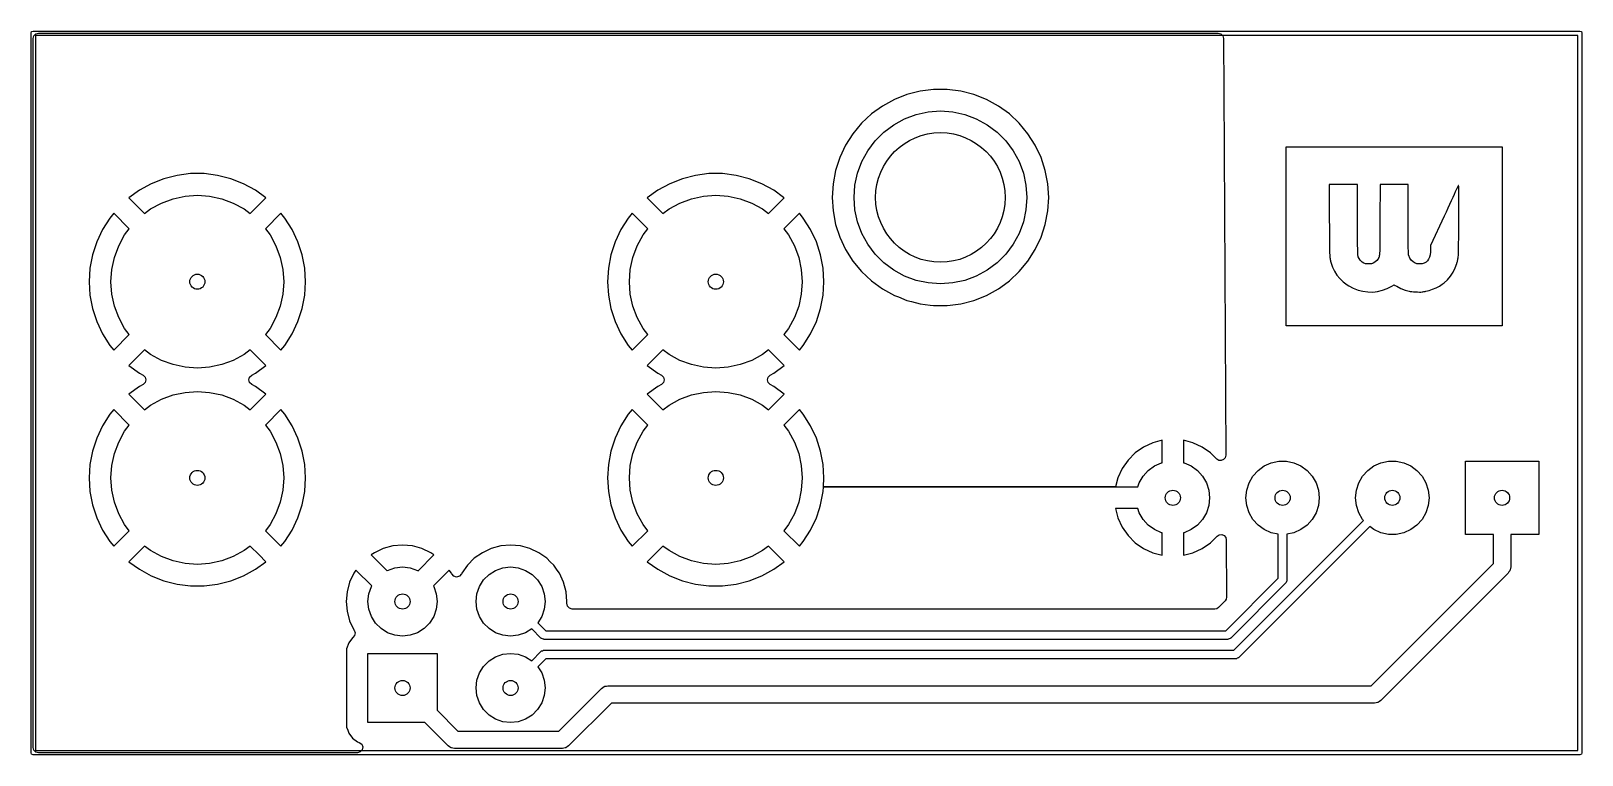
# Model space of a CAD drawing. Extents: x 0.84 to 2.26, y -1.63 to -0.97.
import ezdxf

# ---------------------------------------------------------------- set-up
doc = ezdxf.new("R2010")
doc.units = 0
doc.header["$MEASUREMENT"] = 0
doc.layers.add('BLACK', color=7, linetype='CONTINUOUS')

msp = doc.modelspace()

# ---------------------------------------------------------------- linework, layer by layer
at = {"layer": 'BLACK', "linetype": 'CONTINUOUS'}
for p, q in [((0.844488, -0.975886), (0.845065, -0.974494)), ((0.845065, -0.974494), (0.846457, -0.973917)), ((0.846457, -0.973917), (2.25591, -0.973917)), ((2.25591, -0.973917), (2.2573, -0.974494)), ((2.2573, -0.974494), (2.25787, -0.975886)), ((0.844488, -1.6314), (0.844488, -0.975886)), ((0.846476, -0.980787), (0.84713, -0.978346)), ((0.846476, -1.12594), (0.846476, -0.980787)), ((0.84713, -0.978346), (0.848917, -0.97656)), ((0.848425, -0.977854), (0.848425, -1.62943)), ((2.25394, -0.977854), (0.848425, -0.977854)), ((0.848917, -0.97656), (0.851358, -0.975906)), ((0.851358, -0.975906), (1.92637, -0.975906)), ((1.92637, -0.975906), (1.92881, -0.976555)), ((1.92881, -0.976555), (1.93059, -0.978331)), ((1.93059, -0.978331), (1.93126, -0.980761)), ((1.93126, -0.980761), (1.93151, -1.0286)), ((2.25394, -1.62943), (2.25394, -0.977854)), ((2.25787, -0.975886), (2.25787, -1.6314)), ((1.64275, -1.03168), (1.63123, -1.03624)), ((1.65475, -1.0286), (1.64275, -1.03168)), ((1.66703, -1.02705), (1.65475, -1.0286)), ((1.67942, -1.02705), (1.66703, -1.02705)), ((1.66703, -1.02705), (1.66703, -1.02705)), ((1.69171, -1.0286), (1.67942, -1.02705)), ((1.67942, -1.02705), (1.67942, -1.02705)), ((1.70371, -1.03168), (1.69171, -1.0286)), ((1.71523, -1.03624), (1.70371, -1.03168)), ((1.93151, -1.0286), (1.9333, -1.3604)), ((1.62037, -1.04221), (1.61035, -1.04949)), ((1.63123, -1.03624), (1.62037, -1.04221)), ((1.72608, -1.04221), (1.71523, -1.03624)), ((1.7361, -1.04949), (1.72608, -1.04221)), ((1.60132, -1.05797), (1.59343, -1.06751)), ((1.61035, -1.04949), (1.60132, -1.05797)), ((1.62166, -1.06598), (1.63066, -1.05925)), ((1.63066, -1.05925), (1.64052, -1.05387)), ((1.64052, -1.05387), (1.65104, -1.04994)), ((1.65104, -1.04994), (1.66202, -1.04755)), ((1.66202, -1.04755), (1.67323, -1.04675)), ((1.67323, -1.04675), (1.68443, -1.04755)), ((1.68443, -1.04755), (1.69541, -1.04994)), ((1.69541, -1.04994), (1.70594, -1.05387)), ((1.70594, -1.05387), (1.7158, -1.05925)), ((1.7158, -1.05925), (1.72479, -1.06598)), ((1.74513, -1.05797), (1.7361, -1.04949)), ((1.75303, -1.06751), (1.74513, -1.05797)), ((1.74513, -1.05797), (1.74513, -1.05797)), ((1.59343, -1.06751), (1.58679, -1.07797)), ((1.60699, -1.08292), (1.61372, -1.07393)), ((1.61372, -1.07393), (1.62166, -1.06598)), ((1.72479, -1.06598), (1.73274, -1.07393)), ((1.73274, -1.07393), (1.73947, -1.08292)), ((1.75967, -1.07797), (1.75303, -1.06751)), ((1.58679, -1.07797), (1.58152, -1.08918)), ((1.6016, -1.09278), (1.60699, -1.08292)), ((1.73947, -1.08292), (1.74485, -1.09278)), ((1.76494, -1.08918), (1.75967, -1.07797)), ((1.98818, -1.16093), (1.98818, -1.07943)), ((1.98818, -1.07943), (2.08661, -1.07943)), ((2.08661, -1.07943), (2.18505, -1.07943)), ((2.18505, -1.07943), (2.18505, -1.12642)), ((1.57769, -1.10096), (1.57537, -1.11313)), ((1.58152, -1.08918), (1.57769, -1.10096)), ((1.59768, -1.10331), (1.6016, -1.09278)), ((1.74485, -1.09278), (1.74878, -1.10331)), ((1.76877, -1.10096), (1.76494, -1.08918)), ((1.77109, -1.11313), (1.76877, -1.10096)), ((0.954073, -1.11303), (0.94322, -1.119)), ((0.965588, -1.10847), (0.954073, -1.11303)), ((0.977583, -1.10539), (0.965588, -1.10847)), ((0.989871, -1.10384), (0.977583, -1.10539)), ((1.00226, -1.10384), (0.989871, -1.10384)), ((1.01454, -1.10539), (1.00226, -1.10384)), ((1.02654, -1.10847), (1.01454, -1.10539)), ((1.03805, -1.11303), (1.02654, -1.10847)), ((1.04891, -1.119), (1.03805, -1.11303)), ((1.42651, -1.11303), (1.41566, -1.119)), ((1.43803, -1.10847), (1.42651, -1.11303)), ((1.45002, -1.10539), (1.43803, -1.10847)), ((1.46231, -1.10384), (1.45002, -1.10539)), ((1.4747, -1.10384), (1.46231, -1.10384)), ((1.48698, -1.10539), (1.4747, -1.10384)), ((1.49898, -1.10847), (1.48698, -1.10539)), ((1.51049, -1.11303), (1.49898, -1.10847)), ((1.52135, -1.119), (1.51049, -1.11303)), ((1.57537, -1.11313), (1.57459, -1.12549)), ((1.59449, -1.12549), (1.59529, -1.11429)), ((1.59529, -1.11429), (1.59768, -1.10331)), ((1.74878, -1.10331), (1.75117, -1.11429)), ((1.75117, -1.11429), (1.75197, -1.12549)), ((1.77187, -1.12549), (1.77109, -1.11313)), ((2.04042, -1.11359), (2.02752, -1.11359)), ((2.02752, -1.11359), (2.02763, -1.14565)), ((2.05332, -1.11359), (2.04042, -1.11359)), ((2.05333, -1.14449), (2.05332, -1.11359)), ((2.0739, -1.11359), (2.0738, -1.14522)), ((2.08662, -1.11359), (2.0739, -1.11359)), ((2.09933, -1.11359), (2.08662, -1.11359)), ((2.09943, -1.14522), (2.09933, -1.11359)), ((2.14468, -1.11569), (2.14412, -1.11689)), ((2.14502, -1.11496), (2.14468, -1.11569)), ((2.14513, -1.11475), (2.14502, -1.11496)), ((2.14521, -1.1146), (2.14513, -1.11475)), ((2.14529, -1.11452), (2.14521, -1.1146)), ((2.14535, -1.11453), (2.14529, -1.11452)), ((2.14541, -1.11466), (2.14535, -1.11453)), ((2.14546, -1.11494), (2.14541, -1.11466)), ((2.1455, -1.11541), (2.14546, -1.11494)), ((2.14553, -1.1161), (2.1455, -1.11541)), ((2.14556, -1.11702), (2.14553, -1.1161)), ((0.846476, -1.20226), (0.846476, -1.12594)), ((0.94322, -1.119), (0.93366, -1.12594)), ((0.93366, -1.12594), (0.947916, -1.1402)), ((0.93366, -1.12594), (0.93366, -1.12594)), ((0.953493, -1.13602), (0.963353, -1.13064)), ((0.963353, -1.13064), (0.973879, -1.12671)), ((0.973879, -1.12671), (0.984857, -1.12433)), ((0.984857, -1.12433), (0.996063, -1.12352)), ((0.996063, -1.12352), (1.00727, -1.12433)), ((1.00727, -1.12433), (1.01825, -1.12671)), ((1.01825, -1.12671), (1.02877, -1.13064)), ((1.02877, -1.13064), (1.03863, -1.13602)), ((1.04421, -1.1402), (1.05847, -1.12594)), ((1.05847, -1.12594), (1.04891, -1.119)), ((1.05847, -1.12594), (1.05847, -1.12594)), ((1.41566, -1.119), (1.4061, -1.12594)), ((1.4061, -1.12594), (1.4061, -1.12594)), ((1.4061, -1.12594), (1.42036, -1.1402)), ((1.42593, -1.13602), (1.43579, -1.13064)), ((1.43579, -1.13064), (1.44632, -1.12671)), ((1.44632, -1.12671), (1.4573, -1.12433)), ((1.4573, -1.12433), (1.4685, -1.12352)), ((1.4685, -1.12352), (1.47971, -1.12433)), ((1.47971, -1.12433), (1.49069, -1.12671)), ((1.49069, -1.12671), (1.50121, -1.13064)), ((1.50121, -1.13064), (1.51107, -1.13602)), ((1.51665, -1.1402), (1.53091, -1.12594)), ((1.53029, -1.12549), (1.52135, -1.119)), ((1.53091, -1.12594), (1.53029, -1.12549)), ((1.53091, -1.12594), (1.53091, -1.12594)), ((1.57459, -1.12549), (1.57537, -1.13785)), ((1.59529, -1.1367), (1.59449, -1.12549)), ((1.75197, -1.12549), (1.75117, -1.1367)), ((1.77109, -1.13785), (1.77187, -1.12549)), ((2.13871, -1.12857), (2.13723, -1.13179)), ((2.14008, -1.1256), (2.13871, -1.12857)), ((2.14133, -1.12291), (2.14008, -1.1256)), ((2.14242, -1.12054), (2.14133, -1.12291)), ((2.14336, -1.11852), (2.14242, -1.12054)), ((2.14412, -1.11689), (2.14336, -1.11852)), ((2.14558, -1.11823), (2.14556, -1.11702)), ((2.1456, -1.11974), (2.14558, -1.11823)), ((2.14561, -1.12159), (2.1456, -1.11974)), ((2.14561, -1.12381), (2.14561, -1.12159)), ((2.14562, -1.12642), (2.14561, -1.12381)), ((2.14561, -1.12947), (2.14562, -1.12642)), ((2.14561, -1.13297), (2.14561, -1.12947)), ((2.18505, -1.12642), (2.18505, -1.16093)), ((0.916278, -1.1443), (0.909642, -1.15475)), ((0.919854, -1.13997), (0.916278, -1.1443)), ((0.933997, -1.15412), (0.919854, -1.13997)), ((0.919854, -1.13997), (0.919854, -1.13997)), ((0.947916, -1.1402), (0.953493, -1.13602)), ((1.03863, -1.13602), (1.04421, -1.1402)), ((1.07227, -1.13997), (1.05813, -1.15412)), ((1.07585, -1.1443), (1.07227, -1.13997)), ((1.08248, -1.15475), (1.07585, -1.1443)), ((1.38872, -1.1443), (1.38208, -1.15475)), ((1.39229, -1.13997), (1.38872, -1.1443)), ((1.40644, -1.15412), (1.39229, -1.13997)), ((1.39229, -1.13997), (1.39229, -1.13997)), ((1.42036, -1.1402), (1.42593, -1.13602)), ((1.51107, -1.13602), (1.51665, -1.1402)), ((1.54471, -1.13997), (1.53057, -1.15412)), ((1.54829, -1.1443), (1.54471, -1.13997)), ((1.55493, -1.15475), (1.54829, -1.1443)), ((1.57537, -1.13785), (1.57769, -1.15002)), ((1.59768, -1.14768), (1.59529, -1.1367)), ((1.75117, -1.1367), (1.74878, -1.14768)), ((1.76877, -1.15002), (1.77109, -1.13785)), ((2.05333, -1.14955), (2.05333, -1.14449)), ((2.13228, -1.14254), (2.11997, -1.16932)), ((2.134, -1.13881), (2.13228, -1.14254)), ((2.13565, -1.13521), (2.134, -1.13881)), ((2.13723, -1.13179), (2.13565, -1.13521)), ((2.14557, -1.14601), (2.14558, -1.14148)), ((2.14558, -1.14148), (2.1456, -1.13696)), ((2.1456, -1.13696), (2.14561, -1.13297)), ((0.909642, -1.15475), (0.904369, -1.16596)), ((0.929823, -1.15969), (0.933997, -1.15412)), ((1.05813, -1.15412), (1.0623, -1.15969)), ((1.08776, -1.16596), (1.08248, -1.15475)), ((1.38208, -1.15475), (1.37681, -1.16596)), ((1.40226, -1.15969), (1.40644, -1.15412)), ((1.53057, -1.15412), (1.53474, -1.15969)), ((1.5602, -1.16596), (1.55493, -1.15475)), ((1.57769, -1.15002), (1.58152, -1.1618)), ((1.6016, -1.1582), (1.59768, -1.14768)), ((1.60699, -1.16806), (1.6016, -1.1582)), ((1.74485, -1.1582), (1.73947, -1.16806)), ((1.74878, -1.14768), (1.74485, -1.1582)), ((1.76494, -1.1618), (1.76877, -1.15002)), ((2.02763, -1.14565), (2.02763, -1.1466)), ((2.02763, -1.1466), (2.02765, -1.1517)), ((2.02765, -1.1517), (2.02766, -1.15626)), ((2.02766, -1.15626), (2.02768, -1.16031)), ((2.05334, -1.15426), (2.05333, -1.14955)), ((2.05335, -1.15861), (2.05334, -1.15426)), ((2.05337, -1.16258), (2.05335, -1.15861)), ((2.07376, -1.1557), (2.07375, -1.15964)), ((2.07378, -1.15125), (2.07376, -1.1557)), ((2.0738, -1.14627), (2.07378, -1.15125)), ((2.0738, -1.14522), (2.0738, -1.14627)), ((2.09945, -1.15027), (2.09943, -1.14522)), ((2.09946, -1.15477), (2.09945, -1.15027)), ((2.09948, -1.15875), (2.09946, -1.15477)), ((2.0995, -1.16226), (2.09948, -1.15875)), ((2.14553, -1.15981), (2.14554, -1.15573)), ((2.14554, -1.15573), (2.14556, -1.15114)), ((2.14556, -1.15114), (2.14557, -1.14601)), ((0.904369, -1.16596), (0.900541, -1.17774)), ((0.920512, -1.18008), (0.924438, -1.16955)), ((0.924438, -1.16955), (0.929823, -1.15969)), ((1.0623, -1.15969), (1.06769, -1.16955)), ((1.06769, -1.16955), (1.07161, -1.18008)), ((1.09158, -1.17774), (1.08776, -1.16596)), ((1.37681, -1.16596), (1.37298, -1.17774)), ((1.39295, -1.18008), (1.39688, -1.16955)), ((1.39688, -1.16955), (1.40226, -1.15969)), ((1.53474, -1.15969), (1.54013, -1.16955)), ((1.54013, -1.16955), (1.54405, -1.18008)), ((1.56403, -1.17774), (1.5602, -1.16596)), ((1.58152, -1.1618), (1.58679, -1.17301)), ((1.58679, -1.17301), (1.59343, -1.18347)), ((1.61372, -1.17706), (1.60699, -1.16806)), ((1.73947, -1.16806), (1.73274, -1.17706)), ((1.75303, -1.18347), (1.75967, -1.17301)), ((1.75967, -1.17301), (1.76494, -1.1618)), ((1.98818, -1.24242), (1.98818, -1.16093)), ((2.02768, -1.16031), (2.0277, -1.1639)), ((2.0277, -1.1639), (2.02773, -1.16706)), ((2.02773, -1.16706), (2.02776, -1.16983)), ((2.02776, -1.16983), (2.0278, -1.17224)), ((2.0278, -1.17224), (2.02785, -1.17432)), ((2.05339, -1.16613), (2.05337, -1.16258)), ((2.05342, -1.16924), (2.05339, -1.16613)), ((2.05346, -1.17189), (2.05342, -1.16924)), ((2.05349, -1.17406), (2.05346, -1.17189)), ((2.0736, -1.17296), (2.07354, -1.17457)), ((2.07364, -1.17104), (2.0736, -1.17296)), ((2.07368, -1.16878), (2.07364, -1.17104)), ((2.07371, -1.16615), (2.07368, -1.16878)), ((2.07373, -1.16312), (2.07371, -1.16615)), ((2.07375, -1.15964), (2.07373, -1.16312)), ((2.09952, -1.16531), (2.0995, -1.16226)), ((2.09954, -1.16795), (2.09952, -1.16531)), ((2.09957, -1.17021), (2.09954, -1.16795)), ((2.0996, -1.17212), (2.09957, -1.17021)), ((2.09963, -1.1737), (2.0996, -1.17212)), ((2.11997, -1.16932), (2.11981, -1.17337)), ((2.14539, -1.17384), (2.14543, -1.17176)), ((2.14543, -1.17176), (2.14547, -1.16936)), ((2.14547, -1.16936), (2.14549, -1.16658)), ((2.14549, -1.16658), (2.14551, -1.16341)), ((2.14551, -1.16341), (2.14553, -1.15981)), ((2.18505, -1.16093), (2.18505, -1.24242)), ((0.900541, -1.17774), (0.898221, -1.1899)), ((0.918124, -1.19106), (0.920512, -1.18008)), ((1.07161, -1.18008), (1.074, -1.19106)), ((1.09391, -1.1899), (1.09158, -1.17774)), ((1.37298, -1.17774), (1.37066, -1.1899)), ((1.39057, -1.19106), (1.39295, -1.18008)), ((1.54405, -1.18008), (1.54644, -1.19106)), ((1.56635, -1.1899), (1.56403, -1.17774)), ((1.59343, -1.18347), (1.60132, -1.19302)), ((1.62166, -1.185), (1.61372, -1.17706)), ((1.63066, -1.19173), (1.62166, -1.185)), ((1.72479, -1.185), (1.7158, -1.19173)), ((1.73274, -1.17706), (1.72479, -1.185)), ((1.74513, -1.19302), (1.75303, -1.18347)), ((2.02785, -1.17432), (2.02791, -1.17612)), ((2.02791, -1.17612), (2.02798, -1.17767)), ((2.02798, -1.17767), (2.02807, -1.17901)), ((2.02807, -1.17901), (2.02817, -1.18016)), ((2.02817, -1.18016), (2.02829, -1.18117)), ((2.02829, -1.18117), (2.02843, -1.18207)), ((2.02843, -1.18207), (2.02859, -1.1829)), ((2.02859, -1.1829), (2.02877, -1.18369)), ((2.02877, -1.18369), (2.02898, -1.18448)), ((2.02898, -1.18448), (2.02921, -1.18531)), ((2.02921, -1.18531), (2.02947, -1.18621)), ((2.02947, -1.18621), (2.03048, -1.18911)), ((2.05353, -1.17573), (2.05349, -1.17406)), ((2.05358, -1.17685), (2.05353, -1.17573)), ((2.05362, -1.1774), (2.05358, -1.17685)), ((2.05406, -1.17947), (2.05362, -1.1774)), ((2.05477, -1.18119), (2.05406, -1.17947)), ((2.05583, -1.18274), (2.05477, -1.18119)), ((2.05635, -1.18332), (2.05583, -1.18274)), ((2.05769, -1.18455), (2.05635, -1.18332)), ((2.05909, -1.18539), (2.05769, -1.18455)), ((2.06071, -1.18588), (2.05909, -1.18539)), ((2.06267, -1.18608), (2.06071, -1.18588)), ((2.06345, -1.1861), (2.06267, -1.18608)), ((2.06494, -1.18607), (2.06345, -1.1861)), ((2.06604, -1.18596), (2.06494, -1.18607)), ((2.06692, -1.18574), (2.06604, -1.18596)), ((2.06754, -1.18549), (2.06692, -1.18574)), ((2.06924, -1.18446), (2.06754, -1.18549)), ((2.0708, -1.18306), (2.06924, -1.18446)), ((2.07202, -1.18147), (2.0708, -1.18306)), ((2.07205, -1.1814), (2.07202, -1.18147)), ((2.0723, -1.18098), (2.07205, -1.1814)), ((2.07253, -1.18059), (2.0723, -1.18098)), ((2.07273, -1.1802), (2.07253, -1.18059)), ((2.0729, -1.17977), (2.07273, -1.1802)), ((2.07305, -1.17927), (2.0729, -1.17977)), ((2.07319, -1.17867), (2.07305, -1.17927)), ((2.0733, -1.17793), (2.07319, -1.17867)), ((2.0734, -1.17703), (2.0733, -1.17793)), ((2.07348, -1.17592), (2.0734, -1.17703)), ((2.07354, -1.17457), (2.07348, -1.17592)), ((2.09967, -1.17501), (2.09963, -1.1737)), ((2.09971, -1.17605), (2.09967, -1.17501)), ((2.09976, -1.17688), (2.09971, -1.17605)), ((2.09982, -1.17752), (2.09976, -1.17688)), ((2.09988, -1.178), (2.09982, -1.17752)), ((2.09994, -1.17836), (2.09988, -1.178)), ((2.09997, -1.17848), (2.09994, -1.17836)), ((2.10086, -1.18082), (2.09997, -1.17848)), ((2.10216, -1.18275), (2.10086, -1.18082)), ((2.10388, -1.1843), (2.10216, -1.18275)), ((2.10571, -1.18536), (2.10388, -1.1843)), ((2.10662, -1.18574), (2.10571, -1.18536)), ((2.10748, -1.18597), (2.10662, -1.18574)), ((2.10849, -1.18608), (2.10748, -1.18597)), ((2.10985, -1.18611), (2.10849, -1.18608)), ((2.10992, -1.18611), (2.10985, -1.18611)), ((2.11133, -1.18607), (2.10992, -1.18611)), ((2.11237, -1.18596), (2.11133, -1.18607)), ((2.11325, -1.18572), (2.11237, -1.18596)), ((2.11412, -1.18536), (2.11325, -1.18572)), ((2.11577, -1.18441), (2.11412, -1.18536)), ((2.11709, -1.18323), (2.11577, -1.18441)), ((2.11812, -1.18174), (2.11709, -1.18323)), ((2.11889, -1.1799), (2.11812, -1.18174)), ((2.11941, -1.17765), (2.11889, -1.1799)), ((2.11973, -1.17494), (2.11941, -1.17765)), ((2.11981, -1.17337), (2.11973, -1.17494)), ((2.14237, -1.18973), (2.1438, -1.18573)), ((2.1438, -1.18573), (2.14392, -1.18531)), ((2.14392, -1.18531), (2.14416, -1.18448)), ((2.14416, -1.18448), (2.14437, -1.18371)), ((2.14437, -1.18371), (2.14456, -1.18297)), ((2.14456, -1.18297), (2.14473, -1.18222)), ((2.14473, -1.18222), (2.14488, -1.18143)), ((2.14488, -1.18143), (2.145, -1.18057)), ((2.145, -1.18057), (2.14511, -1.17959)), ((2.14511, -1.17959), (2.1452, -1.17847)), ((2.1452, -1.17847), (2.14528, -1.17716)), ((2.14528, -1.17716), (2.14534, -1.17563)), ((2.14534, -1.17563), (2.14539, -1.17384)), ((0.898221, -1.1899), (0.897443, -1.20226)), ((0.917323, -1.20226), (0.918124, -1.19106)), ((1.074, -1.19106), (1.0748, -1.20226)), ((1.09468, -1.20226), (1.09391, -1.1899)), ((1.37066, -1.1899), (1.36988, -1.20226)), ((1.38976, -1.20226), (1.39057, -1.19106)), ((1.54644, -1.19106), (1.54724, -1.20226)), ((1.56712, -1.20226), (1.56635, -1.1899)), ((1.60132, -1.19302), (1.61035, -1.2015)), ((1.64052, -1.19712), (1.63066, -1.19173)), ((1.65104, -1.20104), (1.64052, -1.19712)), ((1.66202, -1.20343), (1.65104, -1.20104)), ((1.69541, -1.20104), (1.68443, -1.20343)), ((1.70594, -1.19712), (1.69541, -1.20104)), ((1.7158, -1.19173), (1.70594, -1.19712)), ((1.7361, -1.2015), (1.74513, -1.19302)), ((1.74513, -1.19302), (1.74513, -1.19302)), ((1.74513, -1.19302), (1.74513, -1.19302)), ((2.03048, -1.18911), (2.03226, -1.19275)), ((2.03226, -1.19275), (2.03453, -1.19623)), ((2.03453, -1.19623), (2.03724, -1.19949)), ((2.03724, -1.19949), (2.04034, -1.20245)), ((2.13221, -1.20327), (2.1353, -1.20041)), ((2.1353, -1.20041), (2.13806, -1.19715)), ((2.13806, -1.19715), (2.14044, -1.19357)), ((2.14044, -1.19357), (2.14237, -1.18973)), ((0.846476, -1.30468), (0.846476, -1.20226)), ((0.897443, -1.20226), (0.898221, -1.21462)), ((0.898221, -1.21462), (0.900541, -1.22679)), ((0.918124, -1.21347), (0.917323, -1.20226)), ((0.920512, -1.22445), (0.918124, -1.21347)), ((1.074, -1.21347), (1.07161, -1.22445)), ((1.0748, -1.20226), (1.074, -1.21347)), ((1.09158, -1.22679), (1.09391, -1.21462)), ((1.09391, -1.21462), (1.09468, -1.20226)), ((1.36988, -1.20226), (1.37066, -1.21462)), ((1.37066, -1.21462), (1.37298, -1.22679)), ((1.39057, -1.21347), (1.38976, -1.20226)), ((1.39295, -1.22445), (1.39057, -1.21347)), ((1.54644, -1.21347), (1.54405, -1.22445)), ((1.54724, -1.20226), (1.54644, -1.21347)), ((1.56403, -1.22679), (1.56635, -1.21462)), ((1.56635, -1.21462), (1.56712, -1.20226)), ((1.61035, -1.2015), (1.62037, -1.20878)), ((1.62037, -1.20878), (1.6258, -1.21176)), ((1.6258, -1.21176), (1.63123, -1.21474)), ((1.63123, -1.21474), (1.63487, -1.21618)), ((1.67323, -1.20423), (1.66202, -1.20343)), ((1.68443, -1.20343), (1.67323, -1.20423)), ((1.70371, -1.2193), (1.71523, -1.21474)), ((1.71523, -1.21474), (1.72608, -1.20878)), ((1.72608, -1.20878), (1.73505, -1.20226)), ((1.73505, -1.20226), (1.7361, -1.2015)), ((2.04034, -1.20245), (2.04378, -1.20505)), ((2.04378, -1.20505), (2.04534, -1.20605)), ((2.04534, -1.20605), (2.0495, -1.20825)), ((2.0495, -1.20825), (2.05381, -1.20991)), ((2.05381, -1.20991), (2.05822, -1.21103)), ((2.05822, -1.21103), (2.06269, -1.2116)), ((2.06269, -1.2116), (2.06718, -1.21164)), ((2.06718, -1.21164), (2.07166, -1.21113)), ((2.07166, -1.21113), (2.07607, -1.21007)), ((2.07607, -1.21007), (2.08038, -1.20847)), ((2.08038, -1.20847), (2.08455, -1.20632)), ((2.08455, -1.20632), (2.08676, -1.20501)), ((2.08676, -1.20501), (2.08777, -1.20563)), ((2.08777, -1.20563), (2.08915, -1.20643)), ((2.08915, -1.20643), (2.0929, -1.20831)), ((2.0929, -1.20831), (2.09675, -1.20982)), ((2.09675, -1.20982), (2.10051, -1.2109)), ((2.10051, -1.2109), (2.10133, -1.21105)), ((2.10133, -1.21105), (2.10277, -1.21124)), ((2.10277, -1.21124), (2.10447, -1.2114)), ((2.10447, -1.2114), (2.1063, -1.21154)), ((2.1063, -1.21154), (2.10812, -1.21163)), ((2.10812, -1.21163), (2.10978, -1.21167)), ((2.10978, -1.21167), (2.11116, -1.21165)), ((2.11116, -1.21165), (2.11209, -1.21157)), ((2.11209, -1.21157), (2.11272, -1.21147)), ((2.11272, -1.21147), (2.11371, -1.21131)), ((2.11371, -1.21131), (2.11484, -1.21113)), ((2.11484, -1.21113), (2.11564, -1.21098)), ((2.11564, -1.21098), (2.1186, -1.21023)), ((2.1186, -1.21023), (2.12173, -1.20914)), ((2.12173, -1.20914), (2.12489, -1.20777)), ((2.12489, -1.20777), (2.12789, -1.2062)), ((2.12789, -1.2062), (2.1306, -1.20448)), ((2.1306, -1.20448), (2.13221, -1.20327)), ((0.900541, -1.22679), (0.904369, -1.23857)), ((0.924438, -1.23497), (0.920512, -1.22445)), ((1.07161, -1.22445), (1.06769, -1.23497)), ((1.08776, -1.23857), (1.09158, -1.22679)), ((1.37298, -1.22679), (1.37681, -1.23857)), ((1.39688, -1.23497), (1.39295, -1.22445)), ((1.54405, -1.22445), (1.54013, -1.23497)), ((1.5602, -1.23857), (1.56403, -1.22679)), ((1.63487, -1.21618), (1.64275, -1.2193)), ((1.64275, -1.2193), (1.64689, -1.22037)), ((1.64689, -1.22037), (1.65475, -1.22238)), ((1.65475, -1.22238), (1.66393, -1.22354)), ((1.66393, -1.22354), (1.66703, -1.22394)), ((1.66703, -1.22394), (1.66703, -1.22394)), ((1.66703, -1.22394), (1.67942, -1.22394)), ((1.67942, -1.22394), (1.68218, -1.22359)), ((1.67942, -1.22394), (1.67942, -1.22394)), ((1.68218, -1.22359), (1.69171, -1.22238)), ((1.69171, -1.22238), (1.70371, -1.2193)), ((0.904369, -1.23857), (0.909642, -1.24977)), ((0.929823, -1.24483), (0.924438, -1.23497)), ((1.06769, -1.23497), (1.0623, -1.24483)), ((1.08248, -1.24977), (1.08776, -1.23857)), ((1.37681, -1.23857), (1.38208, -1.24977)), ((1.40226, -1.24483), (1.39688, -1.23497)), ((1.54013, -1.23497), (1.53474, -1.24483)), ((1.55493, -1.24977), (1.5602, -1.23857)), ((2.08661, -1.24242), (1.98818, -1.24242)), ((2.18505, -1.24242), (2.08661, -1.24242)), ((0.909642, -1.24977), (0.916278, -1.26023)), ((0.919854, -1.26455), (0.933997, -1.25041)), ((0.933997, -1.25041), (0.929823, -1.24483)), ((1.0623, -1.24483), (1.05813, -1.25041)), ((1.05813, -1.25041), (1.07227, -1.26455)), ((1.07585, -1.26023), (1.08248, -1.24977)), ((1.38208, -1.24977), (1.38872, -1.26023)), ((1.39229, -1.26455), (1.40644, -1.25041)), ((1.40644, -1.25041), (1.40226, -1.24483)), ((1.53474, -1.24483), (1.53057, -1.25041)), ((1.53057, -1.25041), (1.54471, -1.26455)), ((1.54829, -1.26023), (1.55493, -1.24977)), ((0.916278, -1.26023), (0.919854, -1.26455)), ((0.947916, -1.26433), (0.93366, -1.27859)), ((0.953493, -1.2685), (0.947916, -1.26433)), ((0.963353, -1.27389), (0.953493, -1.2685)), ((1.03863, -1.2685), (1.02877, -1.27389)), ((1.04421, -1.26433), (1.03863, -1.2685)), ((1.05847, -1.27859), (1.04421, -1.26433)), ((1.07227, -1.26455), (1.07585, -1.26023)), ((1.07227, -1.26455), (1.07227, -1.26455)), ((1.38872, -1.26023), (1.39229, -1.26455)), ((1.42036, -1.26433), (1.4061, -1.27859)), ((1.42593, -1.2685), (1.42036, -1.26433)), ((1.43579, -1.27389), (1.42593, -1.2685)), ((1.51107, -1.2685), (1.50121, -1.27389)), ((1.51665, -1.26433), (1.51107, -1.2685)), ((1.53091, -1.27859), (1.51665, -1.26433)), ((1.54471, -1.26455), (1.54829, -1.26023)), ((1.54471, -1.26455), (1.54471, -1.26455)), ((0.93366, -1.27859), (0.93366, -1.27859)), ((0.93366, -1.27859), (0.94322, -1.28553)), ((0.94322, -1.28553), (0.946539, -1.28736)), ((0.973879, -1.27781), (0.963353, -1.27389)), ((0.984857, -1.2802), (0.973879, -1.27781)), ((0.996063, -1.281), (0.984857, -1.2802)), ((1.00727, -1.2802), (0.996063, -1.281)), ((1.01825, -1.27781), (1.00727, -1.2802)), ((1.02877, -1.27389), (1.01825, -1.27781)), ((1.04559, -1.28736), (1.04891, -1.28553)), ((1.04891, -1.28553), (1.05847, -1.27859)), ((1.05847, -1.27859), (1.05847, -1.27859)), ((1.4061, -1.27859), (1.4061, -1.27859)), ((1.4061, -1.27859), (1.41566, -1.28553)), ((1.41566, -1.28553), (1.41898, -1.28736)), ((1.44632, -1.27781), (1.43579, -1.27389)), ((1.4573, -1.2802), (1.44632, -1.27781)), ((1.4685, -1.281), (1.4573, -1.2802)), ((1.47971, -1.2802), (1.4685, -1.281)), ((1.49069, -1.27781), (1.47971, -1.2802)), ((1.50121, -1.27389), (1.49069, -1.27781)), ((1.51803, -1.28736), (1.52135, -1.28553)), ((1.52135, -1.28553), (1.53091, -1.27859)), ((1.53091, -1.27859), (1.53091, -1.27859)), ((0.94322, -1.29774), (0.93366, -1.30468)), ((0.946539, -1.29591), (0.94322, -1.29774)), ((0.946539, -1.28736), (0.948389, -1.28915)), ((0.948389, -1.29412), (0.946539, -1.29591)), ((0.948389, -1.28915), (0.949069, -1.29163)), ((0.949069, -1.29163), (0.948389, -1.29412)), ((1.04306, -1.29163), (1.04374, -1.28915)), ((1.04374, -1.29412), (1.04306, -1.29163)), ((1.04374, -1.28915), (1.04559, -1.28736)), ((1.04559, -1.29591), (1.04374, -1.29412)), ((1.04891, -1.29774), (1.04559, -1.29591)), ((1.05847, -1.30468), (1.04891, -1.29774)), ((1.41566, -1.29774), (1.4061, -1.30468)), ((1.41898, -1.29591), (1.41566, -1.29774)), ((1.41898, -1.28736), (1.42083, -1.28915)), ((1.42083, -1.29412), (1.41898, -1.29591)), ((1.42083, -1.28915), (1.42151, -1.29163)), ((1.42151, -1.29163), (1.42083, -1.29412)), ((1.5155, -1.29163), (1.51618, -1.28915)), ((1.51618, -1.29412), (1.5155, -1.29163)), ((1.51618, -1.28915), (1.51803, -1.28736)), ((1.51803, -1.29591), (1.51618, -1.29412)), ((1.52135, -1.29774), (1.51803, -1.29591)), ((1.53091, -1.30468), (1.52135, -1.29774)), ((0.846476, -1.381), (0.846476, -1.30468)), ((0.93366, -1.30468), (0.947916, -1.31894)), ((0.93366, -1.30468), (0.93366, -1.30468)), ((0.953493, -1.31476), (0.963353, -1.30938)), ((0.963353, -1.30938), (0.973879, -1.30545)), ((0.973879, -1.30545), (0.984857, -1.30307)), ((0.984857, -1.30307), (0.996063, -1.30226)), ((0.996063, -1.30226), (1.00727, -1.30307)), ((1.00727, -1.30307), (1.01825, -1.30545)), ((1.01825, -1.30545), (1.02877, -1.30938)), ((1.02877, -1.30938), (1.03863, -1.31476)), ((1.04421, -1.31894), (1.05847, -1.30468)), ((1.05847, -1.30468), (1.05847, -1.30468)), ((1.4061, -1.30468), (1.42036, -1.31894)), ((1.4061, -1.30468), (1.4061, -1.30468)), ((1.42593, -1.31476), (1.43579, -1.30938)), ((1.43579, -1.30938), (1.44632, -1.30545)), ((1.44632, -1.30545), (1.4573, -1.30307)), ((1.4573, -1.30307), (1.4685, -1.30226)), ((1.4685, -1.30226), (1.47971, -1.30307)), ((1.47971, -1.30307), (1.49069, -1.30545)), ((1.49069, -1.30545), (1.50121, -1.30938)), ((1.50121, -1.30938), (1.51107, -1.31476)), ((1.51665, -1.31894), (1.53091, -1.30468)), ((1.53091, -1.30468), (1.53091, -1.30468)), ((0.916278, -1.32304), (0.909642, -1.33349)), ((0.919854, -1.31871), (0.916278, -1.32304)), ((0.933997, -1.33286), (0.919854, -1.31871)), ((0.919854, -1.31871), (0.919854, -1.31871)), ((0.947916, -1.31894), (0.953493, -1.31476)), ((1.03863, -1.31476), (1.04421, -1.31894)), ((1.07227, -1.31871), (1.05813, -1.33286)), ((1.07585, -1.32304), (1.07227, -1.31871)), ((1.08248, -1.33349), (1.07585, -1.32304)), ((1.38872, -1.32304), (1.38208, -1.33349)), ((1.39229, -1.31871), (1.38872, -1.32304)), ((1.40644, -1.33286), (1.39229, -1.31871)), ((1.39229, -1.31871), (1.39229, -1.31871)), ((1.42036, -1.31894), (1.42593, -1.31476)), ((1.51107, -1.31476), (1.51665, -1.31894)), ((1.54471, -1.31871), (1.53057, -1.33286)), ((1.54829, -1.32304), (1.54471, -1.31871)), ((1.55493, -1.33349), (1.54829, -1.32304)), ((0.909642, -1.33349), (0.904369, -1.3447)), ((0.924438, -1.34829), (0.929823, -1.33843)), ((0.929823, -1.33843), (0.933997, -1.33286)), ((1.05813, -1.33286), (1.0623, -1.33843)), ((1.0623, -1.33843), (1.06769, -1.34829)), ((1.08776, -1.3447), (1.08248, -1.33349)), ((1.38208, -1.33349), (1.37681, -1.3447)), ((1.39688, -1.34829), (1.40226, -1.33843)), ((1.40226, -1.33843), (1.40644, -1.33286)), ((1.53057, -1.33286), (1.53474, -1.33843)), ((1.53474, -1.33843), (1.54013, -1.34829)), ((1.5602, -1.3447), (1.55493, -1.33349)), ((0.900541, -1.35648), (0.898221, -1.36864)), ((0.904369, -1.3447), (0.900541, -1.35648)), ((0.920512, -1.35882), (0.924438, -1.34829)), ((1.06769, -1.34829), (1.07161, -1.35882)), ((1.09158, -1.35648), (1.08776, -1.3447)), ((1.09391, -1.36864), (1.09158, -1.35648)), ((1.37298, -1.35648), (1.37066, -1.36864)), ((1.37681, -1.3447), (1.37298, -1.35648)), ((1.39295, -1.35882), (1.39688, -1.34829)), ((1.54013, -1.34829), (1.54405, -1.35882)), ((1.56403, -1.35648), (1.5602, -1.3447)), ((1.56635, -1.36864), (1.56403, -1.35648)), ((1.85836, -1.35291), (1.85074, -1.35824)), ((1.86679, -1.34898), (1.85836, -1.35291)), ((1.8752, -1.34673), (1.86679, -1.34898)), ((1.8752, -1.36718), (1.8752, -1.34673)), ((1.8752, -1.34673), (1.8752, -1.34673)), ((1.90329, -1.34898), (1.89488, -1.34673)), ((1.89488, -1.34673), (1.89488, -1.36718)), ((1.91172, -1.35291), (1.90329, -1.34898)), ((1.91933, -1.35824), (1.91172, -1.35291)), ((0.898221, -1.36864), (0.897443, -1.381)), ((0.917323, -1.381), (0.918124, -1.3698)), ((0.918124, -1.3698), (0.920512, -1.35882)), ((1.07161, -1.35882), (1.074, -1.3698)), ((1.074, -1.3698), (1.0748, -1.381)), ((1.09468, -1.381), (1.09391, -1.36864)), ((1.37066, -1.36864), (1.36988, -1.381)), ((1.38976, -1.381), (1.39057, -1.3698)), ((1.39057, -1.3698), (1.39295, -1.35882)), ((1.54405, -1.35882), (1.54644, -1.3698)), ((1.54644, -1.3698), (1.54724, -1.381)), ((1.56712, -1.381), (1.56635, -1.36864)), ((1.84417, -1.36482), (1.83883, -1.37244)), ((1.85074, -1.35824), (1.84417, -1.36482)), ((1.86265, -1.37425), (1.86831, -1.37013)), ((1.86831, -1.37013), (1.8747, -1.36729)), ((1.8747, -1.36729), (1.8752, -1.36718)), ((1.89488, -1.36718), (1.89538, -1.36729)), ((1.89538, -1.36729), (1.90177, -1.37013)), ((1.90177, -1.37013), (1.90743, -1.37425)), ((1.92497, -1.36388), (1.91933, -1.35824)), ((1.92692, -1.36507), (1.92497, -1.36388)), ((1.92919, -1.36525), (1.92692, -1.36507)), ((1.9313, -1.36437), (1.92919, -1.36525)), ((1.93278, -1.36262), (1.9313, -1.36437)), ((1.9333, -1.3604), (1.93278, -1.36262)), ((1.96265, -1.37425), (1.96831, -1.37013)), ((1.96831, -1.37013), (1.9747, -1.36729)), ((1.9747, -1.36729), (1.98154, -1.36583)), ((1.98154, -1.36583), (1.98854, -1.36583)), ((1.98854, -1.36583), (1.99538, -1.36729)), ((1.99538, -1.36729), (2.00177, -1.37013)), ((2.00177, -1.37013), (2.00743, -1.37425)), ((2.06265, -1.37425), (2.06831, -1.37013)), ((2.06831, -1.37013), (2.0747, -1.36729)), ((2.0747, -1.36729), (2.08154, -1.36583)), ((2.08154, -1.36583), (2.08854, -1.36583)), ((2.08854, -1.36583), (2.09538, -1.36729)), ((2.09538, -1.36729), (2.10177, -1.37013)), ((2.10177, -1.37013), (2.10743, -1.37425)), ((2.15157, -1.43258), (2.15157, -1.36565)), ((2.15157, -1.36565), (2.2185, -1.36565)), ((2.2185, -1.36565), (2.2185, -1.43258)), ((0.846476, -1.45733), (0.846476, -1.381)), ((0.897443, -1.381), (0.898221, -1.39336)), ((0.918124, -1.39221), (0.917323, -1.381)), ((1.0748, -1.381), (1.074, -1.39221)), ((1.09391, -1.39336), (1.09468, -1.381)), ((1.36988, -1.381), (1.37066, -1.39336)), ((1.39057, -1.39221), (1.38976, -1.381)), ((1.54724, -1.381), (1.54644, -1.39221)), ((1.5666, -1.38927), (1.56712, -1.381)), ((1.8349, -1.38087), (1.83265, -1.38927)), ((1.83883, -1.37244), (1.8349, -1.38087)), ((1.85447, -1.3855), (1.85797, -1.37944)), ((1.85797, -1.37944), (1.86265, -1.37425)), ((1.90743, -1.37425), (1.91211, -1.37944)), ((1.91211, -1.37944), (1.91561, -1.3855)), ((1.95447, -1.3855), (1.95797, -1.37944)), ((1.95797, -1.37944), (1.96265, -1.37425)), ((2.00743, -1.37425), (2.01211, -1.37944)), ((2.01211, -1.37944), (2.01561, -1.3855)), ((2.05447, -1.3855), (2.05797, -1.37944)), ((2.05797, -1.37944), (2.06265, -1.37425)), ((2.10743, -1.37425), (2.11211, -1.37944)), ((2.11211, -1.37944), (2.11561, -1.3855)), ((0.898221, -1.39336), (0.900541, -1.40553)), ((0.920512, -1.40319), (0.918124, -1.39221)), ((1.074, -1.39221), (1.07161, -1.40319)), ((1.09158, -1.40553), (1.09391, -1.39336)), ((1.37066, -1.39336), (1.37298, -1.40553)), ((1.39295, -1.40319), (1.39057, -1.39221)), ((1.54644, -1.39221), (1.54405, -1.40319)), ((1.56403, -1.40553), (1.56635, -1.39336)), ((1.56635, -1.39336), (1.5666, -1.38927)), ((1.5666, -1.38927), (1.83265, -1.38927)), ((1.83265, -1.38927), (1.5666, -1.38927)), ((1.83265, -1.38927), (1.85324, -1.38927)), ((1.83265, -1.38927), (1.83265, -1.38927)), ((1.85324, -1.38927), (1.85447, -1.3855)), ((1.91561, -1.3855), (1.91777, -1.39216)), ((1.91777, -1.39216), (1.9185, -1.39911)), ((1.9185, -1.39911), (1.91777, -1.40607)), ((1.95157, -1.39911), (1.95231, -1.39216)), ((1.95231, -1.40607), (1.95157, -1.39911)), ((1.95231, -1.39216), (1.95447, -1.3855)), ((2.01561, -1.3855), (2.01777, -1.39216)), ((2.01777, -1.39216), (2.0185, -1.39911)), ((2.0185, -1.39911), (2.01777, -1.40607)), ((2.05157, -1.39911), (2.05231, -1.39216)), ((2.05231, -1.40607), (2.05157, -1.39911)), ((2.05231, -1.39216), (2.05447, -1.3855)), ((2.11561, -1.3855), (2.11777, -1.39216)), ((2.11777, -1.39216), (2.1185, -1.39911)), ((2.1185, -1.39911), (2.11777, -1.40607)), ((0.900541, -1.40553), (0.904369, -1.41731)), ((0.924438, -1.41371), (0.920512, -1.40319)), ((1.07161, -1.40319), (1.06769, -1.41371)), ((1.08776, -1.41731), (1.09158, -1.40553)), ((1.37298, -1.40553), (1.37681, -1.41731)), ((1.39688, -1.41371), (1.39295, -1.40319)), ((1.54405, -1.40319), (1.54013, -1.41371)), ((1.5602, -1.41731), (1.56291, -1.40896)), ((1.56291, -1.40896), (1.56403, -1.40553)), ((1.85324, -1.40896), (1.83265, -1.40896)), ((1.83265, -1.40896), (1.8349, -1.41736)), ((1.85447, -1.41273), (1.85324, -1.40896)), ((1.85797, -1.41878), (1.85447, -1.41273)), ((1.91561, -1.41273), (1.91211, -1.41878)), ((1.91777, -1.40607), (1.91561, -1.41273)), ((1.95447, -1.41273), (1.95231, -1.40607)), ((1.95797, -1.41878), (1.95447, -1.41273)), ((2.01561, -1.41273), (2.01211, -1.41878)), ((2.01777, -1.40607), (2.01561, -1.41273)), ((2.05447, -1.41273), (2.05231, -1.40607)), ((2.05797, -1.41878), (2.05447, -1.41273)), ((2.11561, -1.41273), (2.11211, -1.41878)), ((2.11777, -1.40607), (2.11561, -1.41273)), ((0.904369, -1.41731), (0.909642, -1.42851)), ((0.929823, -1.42357), (0.924438, -1.41371)), ((0.933997, -1.42915), (0.929823, -1.42357)), ((1.0623, -1.42357), (1.05813, -1.42915)), ((1.06769, -1.41371), (1.0623, -1.42357)), ((1.08248, -1.42851), (1.08776, -1.41731)), ((1.37681, -1.41731), (1.38208, -1.42851)), ((1.40226, -1.42357), (1.39688, -1.41371)), ((1.40644, -1.42915), (1.40226, -1.42357)), ((1.53474, -1.42357), (1.53057, -1.42915)), ((1.54013, -1.41371), (1.53474, -1.42357)), ((1.55493, -1.42851), (1.5602, -1.41731)), ((1.8349, -1.41736), (1.83883, -1.42579)), ((1.83883, -1.42579), (1.84417, -1.43341)), ((1.86265, -1.42398), (1.85797, -1.41878)), ((1.86831, -1.4281), (1.86265, -1.42398)), ((1.90743, -1.42398), (1.90177, -1.4281)), ((1.91211, -1.41878), (1.90743, -1.42398)), ((1.94069, -1.53789), (2.05884, -1.41975)), ((2.06444, -1.42528), (1.94511, -1.54461)), ((1.96265, -1.42398), (1.95797, -1.41878)), ((1.96831, -1.4281), (1.96265, -1.42398)), ((2.00743, -1.42398), (2.00177, -1.4281)), ((2.01211, -1.41878), (2.00743, -1.42398)), ((2.05884, -1.41975), (2.05797, -1.41878)), ((2.06831, -1.4281), (2.06444, -1.42528)), ((2.10743, -1.42398), (2.10177, -1.4281)), ((2.11211, -1.41878), (2.10743, -1.42398)), ((0.909642, -1.42851), (0.916278, -1.43897)), ((0.916278, -1.43897), (0.919854, -1.44329)), ((0.919854, -1.44329), (0.933997, -1.42915)), ((1.05813, -1.42915), (1.07227, -1.44329)), ((1.07227, -1.44329), (1.07585, -1.43897)), ((1.07585, -1.43897), (1.08248, -1.42851)), ((1.38208, -1.42851), (1.38872, -1.43897)), ((1.38872, -1.43897), (1.39229, -1.44329)), ((1.39229, -1.44329), (1.40644, -1.42915)), ((1.53057, -1.42915), (1.54471, -1.44329)), ((1.54471, -1.44329), (1.54829, -1.43897)), ((1.54829, -1.43897), (1.55493, -1.42851)), ((1.84417, -1.43341), (1.85074, -1.43998)), ((1.85074, -1.43998), (1.85836, -1.44532)), ((1.8747, -1.43094), (1.86831, -1.4281)), ((1.8752, -1.43105), (1.8747, -1.43094)), ((1.8752, -1.4515), (1.8752, -1.43105)), ((1.89538, -1.43094), (1.89488, -1.43105)), ((1.89488, -1.43105), (1.89488, -1.4515)), ((1.90177, -1.4281), (1.89538, -1.43094)), ((1.91172, -1.44532), (1.91933, -1.43998)), ((1.91933, -1.43998), (1.92538, -1.43393)), ((1.92538, -1.43393), (1.92732, -1.43275)), ((1.92732, -1.43275), (1.92959, -1.43256)), ((1.92959, -1.43256), (1.93169, -1.43343)), ((1.93169, -1.43343), (1.93318, -1.43515)), ((1.93318, -1.43515), (1.93372, -1.43736)), ((1.93372, -1.43736), (1.934, -1.48962)), ((1.9747, -1.43094), (1.96831, -1.4281)), ((1.9811, -1.4323), (1.9747, -1.43094)), ((1.9811, -1.47243), (1.9811, -1.4323)), ((1.99538, -1.43094), (1.98898, -1.4323)), ((1.98898, -1.4323), (1.98898, -1.47406)), ((2.00177, -1.4281), (1.99538, -1.43094)), ((2.0747, -1.43094), (2.06831, -1.4281)), ((2.08154, -1.4324), (2.0747, -1.43094)), ((2.08854, -1.4324), (2.08154, -1.4324)), ((2.09538, -1.43094), (2.08854, -1.4324)), ((2.10177, -1.4281), (2.09538, -1.43094)), ((2.17717, -1.43258), (2.15157, -1.43258)), ((2.17717, -1.45884), (2.17717, -1.43258)), ((2.2185, -1.43258), (2.19291, -1.43258)), ((2.19291, -1.43258), (2.19291, -1.46211)), ((0.947916, -1.44307), (0.93366, -1.45733)), ((0.953493, -1.44724), (0.947916, -1.44307)), ((0.963353, -1.45263), (0.953493, -1.44724)), ((0.973879, -1.45655), (0.963353, -1.45263)), ((1.02877, -1.45263), (1.01825, -1.45655)), ((1.03863, -1.44724), (1.02877, -1.45263)), ((1.04421, -1.44307), (1.03863, -1.44724)), ((1.05226, -1.45112), (1.04421, -1.44307)), ((1.05847, -1.45733), (1.05226, -1.45112)), ((1.07227, -1.44329), (1.07227, -1.44329)), ((1.15738, -1.44911), (1.15451, -1.45112)), ((1.15451, -1.45112), (1.16892, -1.46553)), ((1.15451, -1.45112), (1.15451, -1.45112)), ((1.1655, -1.44532), (1.15738, -1.44911)), ((1.17415, -1.44301), (1.1655, -1.44532)), ((1.18307, -1.44223), (1.17415, -1.44301)), ((1.19199, -1.44301), (1.18307, -1.44223)), ((1.20064, -1.44532), (1.19199, -1.44301)), ((1.19722, -1.46553), (1.21163, -1.45112)), ((1.20876, -1.44911), (1.20064, -1.44532)), ((1.21163, -1.45112), (1.20876, -1.44911)), ((1.21163, -1.45112), (1.21163, -1.45112)), ((1.24846, -1.45423), (1.24212, -1.46057)), ((1.2558, -1.44909), (1.24846, -1.45423)), ((1.26392, -1.44531), (1.2558, -1.44909)), ((1.27257, -1.44299), (1.26392, -1.44531)), ((1.2815, -1.44221), (1.27257, -1.44299)), ((1.29042, -1.44299), (1.2815, -1.44221)), ((1.29907, -1.44531), (1.29042, -1.44299)), ((1.30719, -1.44909), (1.29907, -1.44531)), ((1.31453, -1.45423), (1.30719, -1.44909)), ((1.31763, -1.45733), (1.31453, -1.45423)), ((1.42036, -1.44307), (1.4061, -1.45733)), ((1.42593, -1.44724), (1.42036, -1.44307)), ((1.43579, -1.45263), (1.42593, -1.44724)), ((1.44632, -1.45655), (1.43579, -1.45263)), ((1.50121, -1.45263), (1.49069, -1.45655)), ((1.51107, -1.44724), (1.50121, -1.45263)), ((1.51665, -1.44307), (1.51107, -1.44724)), ((1.53091, -1.45733), (1.51665, -1.44307)), ((1.54471, -1.44329), (1.54471, -1.44329)), ((1.85836, -1.44532), (1.86679, -1.44925)), ((1.86679, -1.44925), (1.8752, -1.4515)), ((1.8752, -1.4515), (1.8752, -1.4515)), ((1.89488, -1.4515), (1.90329, -1.44925)), ((1.90329, -1.44925), (1.91172, -1.44532)), ((0.846476, -1.6265), (0.846476, -1.45733)), ((0.93366, -1.45733), (0.93366, -1.45733)), ((0.93366, -1.45733), (0.94322, -1.46427)), ((0.94322, -1.46427), (0.954073, -1.47024)), ((0.984857, -1.45894), (0.973879, -1.45655)), ((0.996063, -1.45974), (0.984857, -1.45894)), ((1.00727, -1.45894), (0.996063, -1.45974)), ((1.01825, -1.45655), (1.00727, -1.45894)), ((1.03805, -1.47024), (1.04891, -1.46427)), ((1.04891, -1.46427), (1.05847, -1.45733)), ((1.05847, -1.45733), (1.05847, -1.45733)), ((1.13858, -1.46791), (1.13479, -1.47603)), ((1.14059, -1.46504), (1.13858, -1.46791)), ((1.155, -1.47945), (1.14059, -1.46504)), ((1.16892, -1.46553), (1.16941, -1.46523)), ((1.16941, -1.46523), (1.17606, -1.4629)), ((1.17606, -1.4629), (1.18307, -1.46211)), ((1.18307, -1.46211), (1.19008, -1.4629)), ((1.19008, -1.4629), (1.19674, -1.46523)), ((1.19674, -1.46523), (1.19722, -1.46553)), ((1.22555, -1.46504), (1.21114, -1.47945)), ((1.22756, -1.46791), (1.22555, -1.46504)), ((1.22785, -1.46852), (1.22756, -1.46791)), ((1.22965, -1.47058), (1.22785, -1.46852)), ((1.2367, -1.46852), (1.2349, -1.47058)), ((1.23699, -1.4679), (1.2367, -1.46852)), ((1.24212, -1.46057), (1.23699, -1.4679)), ((1.25687, -1.47396), (1.26186, -1.46898)), ((1.26186, -1.46898), (1.26783, -1.46523)), ((1.26783, -1.46523), (1.27449, -1.4629)), ((1.27449, -1.4629), (1.2815, -1.46211)), ((1.2815, -1.46211), (1.2885, -1.4629)), ((1.2885, -1.4629), (1.29516, -1.46523)), ((1.29516, -1.46523), (1.30113, -1.46898)), ((1.30113, -1.46898), (1.30612, -1.47396)), ((1.32087, -1.46057), (1.31763, -1.45733)), ((1.324, -1.46504), (1.32087, -1.46057)), ((1.32601, -1.4679), (1.324, -1.46504)), ((1.32979, -1.47602), (1.32601, -1.4679)), ((1.4061, -1.45733), (1.4061, -1.45733)), ((1.4061, -1.45733), (1.41566, -1.46427)), ((1.41566, -1.46427), (1.42651, -1.47024)), ((1.4573, -1.45894), (1.44632, -1.45655)), ((1.4685, -1.45974), (1.4573, -1.45894)), ((1.47971, -1.45894), (1.4685, -1.45974)), ((1.49069, -1.45655), (1.47971, -1.45894)), ((1.51049, -1.47024), (1.52135, -1.46427)), ((1.52135, -1.46427), (1.53091, -1.45733)), ((1.53091, -1.45733), (1.53091, -1.45733)), ((2.06564, -1.57037), (2.17717, -1.45884)), ((2.19061, -1.46767), (2.07447, -1.58382)), ((2.19131, -1.46656), (2.19061, -1.46767)), ((2.19213, -1.46552), (2.19131, -1.46656)), ((2.19223, -1.46509), (2.19213, -1.46552)), ((2.19247, -1.46471), (2.19223, -1.46509)), ((2.19262, -1.46339), (2.19247, -1.46471)), ((2.19291, -1.46211), (2.19262, -1.46339)), ((0.954073, -1.47024), (0.965588, -1.4748)), ((0.965588, -1.4748), (0.977583, -1.47788)), ((0.977583, -1.47788), (0.989871, -1.47943)), ((0.989871, -1.47943), (1.00226, -1.47943)), ((1.00226, -1.47943), (1.01454, -1.47788)), ((1.01454, -1.47788), (1.02654, -1.4748)), ((1.02654, -1.4748), (1.03805, -1.47024)), ((1.13479, -1.47603), (1.13247, -1.48468)), ((1.15236, -1.48659), (1.15469, -1.47994)), ((1.15469, -1.47994), (1.155, -1.47945)), ((1.21114, -1.47945), (1.21145, -1.47994)), ((1.21145, -1.47994), (1.21378, -1.48659)), ((1.23227, -1.47134), (1.22965, -1.47058)), ((1.2349, -1.47058), (1.23227, -1.47134)), ((1.25079, -1.48659), (1.25312, -1.47994)), ((1.25312, -1.47994), (1.25687, -1.47396)), ((1.30612, -1.47396), (1.30987, -1.47994)), ((1.30987, -1.47994), (1.3122, -1.48659)), ((1.33211, -1.48468), (1.32979, -1.47602)), ((1.42651, -1.47024), (1.43803, -1.4748)), ((1.43803, -1.4748), (1.45002, -1.47788)), ((1.45002, -1.47788), (1.46231, -1.47943)), ((1.46231, -1.47943), (1.4747, -1.47943)), ((1.4747, -1.47943), (1.48698, -1.47788)), ((1.48698, -1.47788), (1.49898, -1.4748)), ((1.49898, -1.4748), (1.51049, -1.47024)), ((1.93335, -1.52018), (1.9811, -1.47243)), ((1.98782, -1.47684), (1.93777, -1.5269)), ((1.98797, -1.47656), (1.98782, -1.47684)), ((1.98822, -1.47637), (1.98797, -1.47656)), ((1.98851, -1.4755), (1.98822, -1.47637)), ((1.98893, -1.47468), (1.98851, -1.4755)), ((1.98898, -1.47406), (1.98888, -1.47436)), ((1.98888, -1.47436), (1.98893, -1.47468)), ((1.13247, -1.48468), (1.13169, -1.4936)), ((1.13169, -1.4936), (1.13247, -1.50252)), ((1.15157, -1.4936), (1.15236, -1.48659)), ((1.15236, -1.50061), (1.15157, -1.4936)), ((1.21378, -1.48659), (1.21457, -1.4936)), ((1.21457, -1.4936), (1.21378, -1.50061)), ((1.25, -1.4936), (1.25079, -1.48659)), ((1.25079, -1.50061), (1.25, -1.4936)), ((1.3122, -1.48659), (1.31299, -1.4936)), ((1.31299, -1.4936), (1.3122, -1.50061)), ((1.33289, -1.4936), (1.33211, -1.48468)), ((1.33211, -1.48468), (1.33211, -1.48468)), ((1.33276, -1.49517), (1.33289, -1.4936)), ((1.33326, -1.49778), (1.33276, -1.49517)), ((1.33506, -1.49975), (1.33326, -1.49778)), ((1.93257, -1.49309), (1.92662, -1.49904)), ((1.93363, -1.4915), (1.93257, -1.49309)), ((1.934, -1.48962), (1.93363, -1.4915)), ((1.13247, -1.50252), (1.13479, -1.51117)), ((1.13479, -1.51117), (1.13858, -1.51929)), ((1.15469, -1.50727), (1.15236, -1.50061)), ((1.15845, -1.51324), (1.15469, -1.50727)), ((1.21145, -1.50727), (1.2077, -1.51324)), ((1.21378, -1.50061), (1.21145, -1.50727)), ((1.25312, -1.50727), (1.25079, -1.50061)), ((1.25687, -1.51324), (1.25312, -1.50727)), ((1.30987, -1.50727), (1.30634, -1.51288)), ((1.3122, -1.50061), (1.30987, -1.50727)), ((1.33762, -1.50047), (1.33506, -1.49975)), ((1.92317, -1.50047), (1.33762, -1.50047)), ((1.92504, -1.5001), (1.92317, -1.50047)), ((1.92662, -1.49904), (1.92504, -1.5001)), ((1.1394, -1.52456), (1.13786, -1.5265)), ((1.13858, -1.51929), (1.13893, -1.51979)), ((1.13893, -1.51979), (1.13979, -1.52212)), ((1.13979, -1.52212), (1.1394, -1.52456)), ((1.16343, -1.51823), (1.15845, -1.51324)), ((1.16941, -1.52198), (1.16343, -1.51823)), ((1.17606, -1.52431), (1.16941, -1.52198)), ((1.18307, -1.5251), (1.17606, -1.52431)), ((1.19008, -1.52431), (1.18307, -1.5251)), ((1.19674, -1.52198), (1.19008, -1.52431)), ((1.20271, -1.51823), (1.19674, -1.52198)), ((1.2077, -1.51324), (1.20271, -1.51823)), ((1.26186, -1.51823), (1.25687, -1.51324)), ((1.26783, -1.52198), (1.26186, -1.51823)), ((1.27449, -1.52431), (1.26783, -1.52198)), ((1.2815, -1.5251), (1.27449, -1.52431)), ((1.2885, -1.52431), (1.2815, -1.5251)), ((1.29516, -1.52198), (1.2885, -1.52431)), ((1.30078, -1.51845), (1.29516, -1.52198)), ((1.30922, -1.5269), (1.30078, -1.51845)), ((1.30634, -1.51288), (1.31364, -1.52018)), ((1.31364, -1.52018), (1.93335, -1.52018)), ((1.13212, -1.53661), (1.13187, -1.53896)), ((1.13187, -1.53896), (1.13187, -1.60572)), ((1.1341, -1.53131), (1.13212, -1.53661)), ((1.1375, -1.52677), (1.1341, -1.53131)), ((1.13786, -1.5265), (1.1375, -1.52677)), ((1.30078, -1.54749), (1.30922, -1.53905)), ((1.30951, -1.52704), (1.30922, -1.5269)), ((1.30922, -1.53905), (1.30951, -1.5389)), ((1.30969, -1.5273), (1.30951, -1.52704)), ((1.30951, -1.5389), (1.30969, -1.53865)), ((1.31057, -1.52758), (1.30969, -1.5273)), ((1.30969, -1.53865), (1.31057, -1.53836)), ((1.31139, -1.528), (1.31057, -1.52758)), ((1.31057, -1.53836), (1.31139, -1.53794)), ((1.31171, -1.52795), (1.31139, -1.528)), ((1.31139, -1.53794), (1.31171, -1.53799)), ((1.31201, -1.52805), (1.31171, -1.52795)), ((1.31171, -1.53799), (1.31201, -1.53789)), ((1.93498, -1.52805), (1.31201, -1.52805)), ((1.31201, -1.53789), (1.94069, -1.53789)), ((1.93529, -1.52795), (1.93498, -1.52805)), ((1.9356, -1.528), (1.93529, -1.52795)), ((1.93642, -1.52758), (1.9356, -1.528)), ((1.9373, -1.5273), (1.93642, -1.52758)), ((1.93749, -1.52704), (1.9373, -1.5273)), ((1.93777, -1.5269), (1.93749, -1.52704)), ((1.15157, -1.60384), (1.15157, -1.54085)), ((1.15157, -1.54085), (1.21457, -1.54085)), ((1.21457, -1.54085), (1.21457, -1.5927)), ((1.25312, -1.55868), (1.25687, -1.55271)), ((1.25687, -1.55271), (1.26186, -1.54772)), ((1.26186, -1.54772), (1.26783, -1.54397)), ((1.26783, -1.54397), (1.27449, -1.54164)), ((1.27449, -1.54164), (1.2815, -1.54085)), ((1.2815, -1.54085), (1.2885, -1.54164)), ((1.2885, -1.54164), (1.29516, -1.54397)), ((1.29516, -1.54397), (1.30078, -1.54749)), ((1.31364, -1.54577), (1.30634, -1.55306)), ((1.30634, -1.55306), (1.30987, -1.55868)), ((1.94232, -1.54577), (1.31364, -1.54577)), ((1.94262, -1.54567), (1.94232, -1.54577)), ((1.94294, -1.54572), (1.94262, -1.54567)), ((1.94376, -1.5453), (1.94294, -1.54572)), ((1.94464, -1.54502), (1.94376, -1.5453)), ((1.94482, -1.54476), (1.94464, -1.54502)), ((1.94511, -1.54461), (1.94482, -1.54476)), ((1.25, -1.57234), (1.25079, -1.56533)), ((1.25079, -1.56533), (1.25312, -1.55868)), ((1.30987, -1.55868), (1.3122, -1.56533)), ((1.3122, -1.56533), (1.31299, -1.57234)), ((1.25079, -1.57935), (1.25, -1.57234)), ((1.25312, -1.58601), (1.25079, -1.57935)), ((1.3122, -1.57935), (1.30987, -1.58601)), ((1.31299, -1.57234), (1.3122, -1.57935)), ((1.32548, -1.61171), (1.36451, -1.57268)), ((1.36451, -1.57268), (1.36563, -1.57198)), ((1.36563, -1.57198), (1.36666, -1.57115)), ((1.36666, -1.57115), (1.3671, -1.57105)), ((1.3671, -1.57105), (1.36748, -1.57082)), ((1.36748, -1.57082), (1.36879, -1.57067)), ((1.36879, -1.57067), (1.37008, -1.57037)), ((1.37008, -1.57037), (2.06564, -1.57037)), ((1.21457, -1.5927), (1.23358, -1.61171)), ((1.25687, -1.59198), (1.25312, -1.58601)), ((1.26186, -1.59697), (1.25687, -1.59198)), ((1.26783, -1.60072), (1.26186, -1.59697)), ((1.30113, -1.59697), (1.29516, -1.60072)), ((1.30612, -1.59198), (1.30113, -1.59697)), ((1.30987, -1.58601), (1.30612, -1.59198)), ((1.37334, -1.58612), (1.33431, -1.62515)), ((2.0689, -1.58612), (1.37334, -1.58612)), ((2.07019, -1.58583), (2.0689, -1.58612)), ((2.0715, -1.58568), (2.07019, -1.58583)), ((2.07188, -1.58544), (2.0715, -1.58568)), ((2.07231, -1.58534), (2.07188, -1.58544)), ((2.07335, -1.58452), (2.07231, -1.58534)), ((2.07447, -1.58382), (2.07335, -1.58452)), ((1.13187, -1.60572), (1.13212, -1.60807)), ((1.13212, -1.60807), (1.1331, -1.61068)), ((1.1331, -1.61068), (1.1341, -1.61338)), ((1.20343, -1.60384), (1.15157, -1.60384)), ((1.22475, -1.62515), (1.20343, -1.60384)), ((1.27449, -1.60305), (1.26783, -1.60072)), ((1.2815, -1.60384), (1.27449, -1.60305)), ((1.2885, -1.60305), (1.2815, -1.60384)), ((1.29516, -1.60072), (1.2885, -1.60305)), ((1.1341, -1.61338), (1.1375, -1.61792)), ((1.1375, -1.61792), (1.14203, -1.62131)), ((1.14203, -1.62131), (1.14367, -1.62192)), ((1.14367, -1.62192), (1.14583, -1.62351)), ((1.14583, -1.62351), (1.14682, -1.62601)), ((1.22587, -1.62586), (1.22475, -1.62515)), ((1.23358, -1.61171), (1.32548, -1.61171)), ((1.33431, -1.62515), (1.33319, -1.62586)), ((0.845065, -1.63279), (0.844488, -1.6314)), ((0.846457, -1.63337), (0.845065, -1.63279)), ((2.25591, -1.63337), (0.846457, -1.63337)), ((0.84713, -1.62894), (0.846476, -1.6265)), ((0.848917, -1.63072), (0.84713, -1.62894)), ((0.848425, -1.62943), (2.25394, -1.62943)), ((0.851358, -1.63138), (0.848917, -1.63072)), ((1.14197, -1.63138), (0.851358, -1.63138)), ((1.14455, -1.63064), (1.14197, -1.63138)), ((1.14635, -1.62865), (1.14455, -1.63064)), ((1.14682, -1.62601), (1.14635, -1.62865)), ((1.2269, -1.62668), (1.22587, -1.62586)), ((1.22734, -1.62678), (1.2269, -1.62668)), ((1.22771, -1.62702), (1.22734, -1.62678)), ((1.22903, -1.62717), (1.22771, -1.62702)), ((1.23031, -1.62746), (1.22903, -1.62717)), ((1.32874, -1.62746), (1.23031, -1.62746)), ((1.33003, -1.62717), (1.32874, -1.62746)), ((1.33134, -1.62702), (1.33003, -1.62717)), ((1.33172, -1.62678), (1.33134, -1.62702)), ((1.33216, -1.62668), (1.33172, -1.62678)), ((1.33319, -1.62586), (1.33216, -1.62668)), ((2.2573, -1.63279), (2.25591, -1.63337)), ((2.25787, -1.6314), (2.2573, -1.63279))]:
    msp.add_line(p, q, dxfattribs=at)
at = {"layer": 'BLACK'}
for centre, radius in [((1.67323, -1.12549), 0.059055), ((0.996063, -1.20226), 0.00689), ((1.4685, -1.20226), 0.00689), ((0.996063, -1.381), 0.00689), ((1.4685, -1.381), 0.00689), ((1.88504, -1.39911), 0.00689), ((1.98504, -1.39911), 0.00689), ((2.08504, -1.39911), 0.00689), ((2.18504, -1.39911), 0.00689), ((1.18307, -1.4936), 0.00689), ((1.2815, -1.4936), 0.00689), ((1.18307, -1.57234), 0.00689), ((1.2815, -1.57234), 0.00689)]:
    msp.add_circle(centre, radius, dxfattribs=at)

doc.saveas('drawing.dxf')
